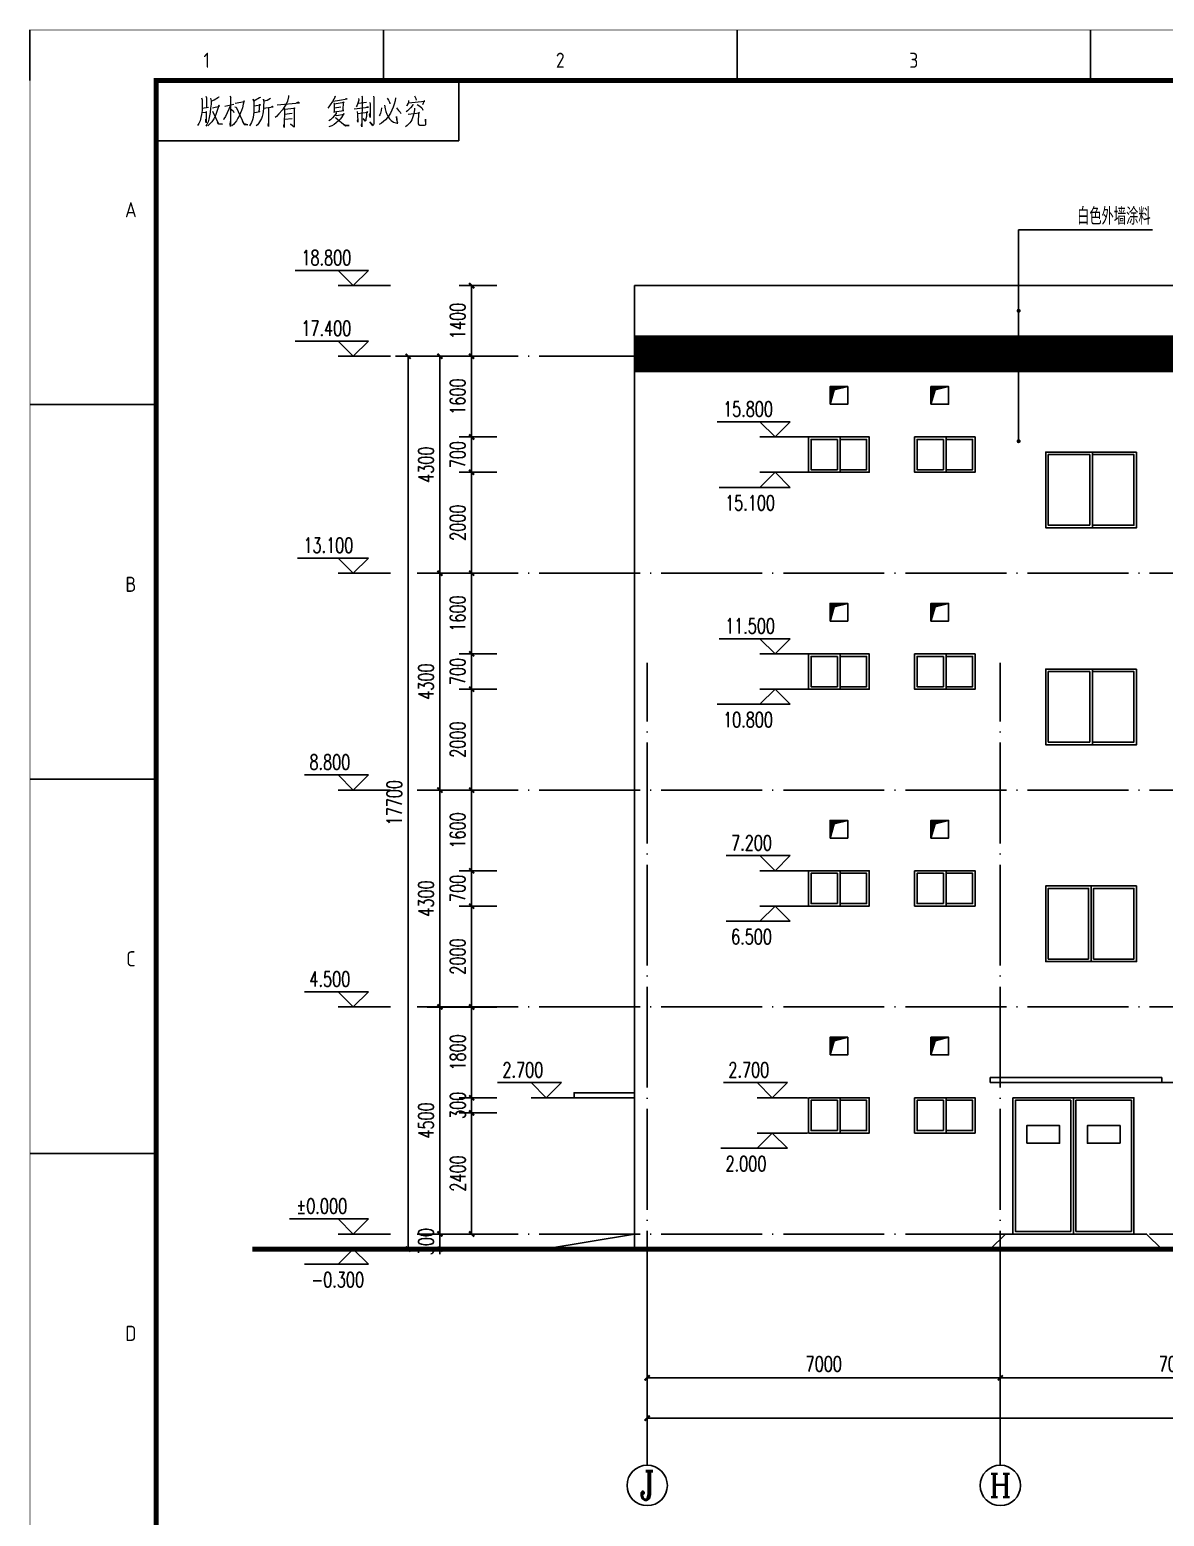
# Model space of a CAD drawing. Extents: x -59142 to 322364, y -122476 to 91021.
# Drawn here: x -58594 to -36103, y -92514 to -63046 of the extents above; entities that cross this region are included whole.
import ezdxf
from ezdxf.enums import TextEntityAlignment as Align

# ---------------------------------------------------------------- set-up
doc = ezdxf.new("R2010")
doc.units = 0
doc.header["$LTSCALE"] = 1000
doc.header["$MEASUREMENT"] = 0
doc.linetypes.add('DOTE', pattern=[2.42, 2, -0.2, 0.02, -0.2])
for name, color, linetype in [('AXIS', 3, 'Continuous'), ('AXIS_TEXT', 7, 'Continuous'), ('CENTRE LINE', 1, 'DOTE'), ('DIM_ELEV', 3, 'Continuous'), ('DIM_LEAD', 3, 'Continuous'), ('DOTE', 1, 'DOTE'), ('GROUND', 204, 'Continuous'), ('HOLE', 6, 'Continuous'), ('PUB_DIM', 3, 'Continuous'), ('PUB_TEXT', 7, 'Continuous'), ('STAIR', 2, 'Continuous'), ('WALL', 255, 'Continuous'), ('WINDOW', 4, 'Continuous')]:
    doc.layers.add(name, color=color, linetype=linetype)
doc.styles.add('_TCH_AXIS', font='COMPLEX', dxfattribs={"bigfont": 'GBCBIG'})
doc.styles.add('_TCH_DIM', font='SIMPLEX', dxfattribs={"bigfont": 'GBCBIG'})
doc.styles.add('_TCH_DIM_T3', font='SIMPLEX', dxfattribs={"width": 0.705882, "bigfont": 'GBCBIG'})
doc.styles.get("Standard").update_dxf_attribs({"font": 'gbenor.shx', "bigfont": 'gbcbig.shx'})
doc.styles.add('TK', font='GEDITXT.SHX', dxfattribs={"width": 0.85, "height": 3.5, "bigfont": 'DXT.SHX'})
doc.dimstyles.new('_TCH_ARCH&&100', dxfattribs={"dimtxt": 297.5, "dimasz": 100, "dimexe": 250, "dimexo": 300, "dimgap": 126.25, "dimtad": 1, "dimdec": 0, "dimzin": 0, "dimdsep": 46, "dimtxsty": '_TCH_DIM_T3', "dimblk": 'ARCHTICK', "dimcen": 0.09, "dimazin": 2, "dimtfac": 1, "dimtdec": 0, "dimtix": 1, "dimtmove": 2, "dimatfit": 3, "dimfxl": 1, "dimtolj": 1, "dimtzin": 0, "dimarcsym": 0})

# ---------------------------------------------------------------- blocks, each defined once
blk = doc.blocks.new('dgdfg')
at = {"layer": 'WINDOW'}
for p, q in [((575, 150), (575, 750)), ((625, 100), (625, 800))]:
    blk.add_line(p, q, dxfattribs=at)
blk.add_lwpolyline([(0, 800), (0, 100), (1200, 100), (1200, 800)], close=True, dxfattribs=at)
for points in [[(575, 750), (50, 750), (50, 150), (575, 150)], [(625, 150), (1150, 150), (1150, 750), (625, 750)]]:
    blk.add_lwpolyline(points, dxfattribs=at)
for points in [[(84.5, 415, 0, 0, 0), (324, 415, 40, 0, 0), (474, 415, 0, 0, 0)], [(1115.5, 415, 0, 0, 0), (876, 415, 40, 0, 0), (726, 415, 0, 0, 0)]]:
    blk.add_lwpolyline(points, format="xyseb", dxfattribs=at)
blk = doc.blocks.new('dgdsgdfsg')
at = {"layer": 'WINDOW'}
for p, q in [((1200, 2700), (1200, 0)), ((1150, 2650), (1150, 50)), ((1250, 2650), (1250, 50))]:
    blk.add_line(p, q, dxfattribs=at)
for points in [[(0, 2700), (2400, 2700), (2400, 0), (0, 0)], [(275, 1800), (925, 1800), (925, 2150), (275, 2150)], [(2125, 1800), (1475, 1800), (1475, 2150), (2125, 2150)]]:
    blk.add_lwpolyline(points, close=True, dxfattribs=at)
for points in [[(1150, 50), (50, 50), (50, 2650), (1150, 2650)], [(1250, 2650), (2350, 2650), (2350, 50), (1250, 50)]]:
    blk.add_lwpolyline(points, dxfattribs=at)
blk = doc.blocks.new('afdsfsaf')
at = {"layer": 'WINDOW'}
for p, q in [((925, 1500), (925, 0)), ((875, 1450), (875, 50))]:
    blk.add_line(p, q, dxfattribs=at)
blk.add_lwpolyline([(1800, 1500), (1800, 0), (0, 0), (0, 1500)], close=True, dxfattribs=at)
for points in [[(875, 50), (50, 50), (50, 1450), (875, 1450)], [(925, 1450), (1750, 1450), (1750, 50), (925, 50)]]:
    blk.add_lwpolyline(points, dxfattribs=at)
for points in [[(184, 738, 0, 0, 0), (585.5, 738, 40, 0, 0), (735.5, 738, 0, 0, 0)], [(1616, 738, 0, 0, 0), (1214.5, 738, 40, 0, 0), (1064.5, 738, 0, 0, 0)]]:
    blk.add_lwpolyline(points, format="xyseb", dxfattribs=at)
blk = doc.blocks.new('GEDI_WK_A1')
at = {"color": 3}
for p, q in [((0, 584), (0, 594)), ((70.08, 584), (70.08, 594)), ((140.17, 584), (140.17, 594)), ((210.25, 584), (210.25, 594)), ((85, 572), (85, 584)), ((25, 572), (85, 572)), ((25, 519.75), (0, 519.75)), ((25, 445.5), (0, 445.5)), ((25, 371.25), (0, 371.25))]:
    blk.add_line(p, q, dxfattribs=at)
for points, const_width in [([(0, 0), (841, 0), (841, 594), (0, 594)], 0.1), ([(25, 10), (831, 10), (831, 584), (25, 584)], 1)]:
    blk.add_lwpolyline(points, close=True, dxfattribs=dict(at, const_width=const_width))
for s, p in [('1', (35.04, 588)), ('2', (105.12, 588)), ('3', (175.21, 588))]:
    blk.add_text(s, height=3, dxfattribs=at).set_placement(p, align=Align.MIDDLE)
for s, p in [('A', (20, 556.88)), ('B', (20, 482.62)), ('C', (20, 408.38)), ('D', (20, 334.12))]:
    blk.add_text(s, height=3, dxfattribs=at).set_placement(p, align=Align.CENTER)
blk = doc.blocks.new('GEDI_Copyright_2012')
at = {"color": 7, "lineweight": 0}
for points in [[(8.99, -3.43), (9.11, -3.83), (9.11, -5.03), (9.11, -5.93), (9.03, -6.73), (8.9, -7.33), (8.73, -8.03), (8.48, -8.53), (8.22, -8.93)], [(9.16, -5.48), (10.39, -5.28)], [(10.81, -3.53), (10.9, -4.03), (10.9, -4.68), (10.81, -5.53), (10.73, -6.33), (10.6, -7.03), (10.47, -7.68), (10.3, -8.23), (10.09, -8.72), (9.84, -9.08)], [(9.88, -3.13), (9.96, -3.43), (9.96, -5.33)], [(11.2, -5.43), (12.56, -5.08), (12.47, -4.93), (12.26, -5.58), (12, -6.38), (11.75, -6.98), (11.45, -7.63), (11.03, -8.23), (10.6, -8.68), (10.26, -9.03)], [(12.43, -3.23), (12.34, -3.38), (11.53, -3.88), (10.98, -4.13)], [(14.72, -4.88), (14.42, -5.73), (14.08, -6.43), (13.74, -7.13), (13.45, -7.63), (13.36, -7.78)], [(13.62, -5.08), (15.4, -4.68)], [(14.64, -3.13), (14.81, -3.38), (14.76, -3.33), (14.72, -9.13), (14.68, -8.72), (14.72, -8.13)], [(14.72, -5.63), (15.27, -6.03), (15.4, -6.33)], [(15.7, -4.48), (17.52, -4.18), (17.44, -4.03), (17.27, -4.68), (17.1, -5.43), (16.93, -5.93), (16.76, -6.43), (16.55, -6.93), (16.21, -7.48), (15.91, -7.98), (15.61, -8.43), (15.32, -8.72), (15.02, -8.98)], [(15.61, -5.23), (15.87, -5.28), (17.44, -8.72), (18.2, -8.83), (17.44, -8.63), (17.14, -8.08)], [(20.67, -3.38), (20.5, -3.48), (19.35, -4.13), (19.27, -3.73), (19.4, -4.13), (19.4, -5.43), (19.35, -6.23), (19.31, -6.78), (19.22, -7.33), (19.1, -7.83), (18.93, -8.33), (18.72, -8.68), (18.54, -8.98)], [(19.48, -6.38), (19.56, -6.33), (20.54, -6.18), (20.41, -6.23), (20.54, -4.68), (20.63, -4.88), (19.44, -5.13)], [(22.67, -3.58), (21.99, -3.98), (21.35, -4.13), (21.26, -3.73), (21.35, -4.33), (21.31, -4.93), (21.26, -5.58), (21.22, -6.13), (21.13, -6.63), (21.05, -7.18), (20.92, -7.58), (20.71, -7.88), (20.5, -8.23), (20.28, -8.53), (20.07, -8.78), (19.86, -8.98)], [(21.31, -5.53), (23.22, -5.23), (23.09, -5.18), (22.88, -5.28)], [(22.28, -5.43), (22.28, -9.13), (22.24, -8.88), (22.28, -8.48)], [(26.28, -2.98), (26.28, -3.23), (26.02, -4.08), (25.76, -4.68), (25.51, -5.08), (25.04, -5.83), (24.36, -6.63), (23.9, -7.13), (23.6, -7.38)], [(23.98, -4.83), (28.4, -4.43), (28.14, -4.33)], [(25.34, -5.53), (25.43, -5.73), (25.38, -9.03), (25.38, -9.33), (25.34, -9.03), (25.38, -8.68)], [(25.43, -5.73), (27.38, -5.53), (27.38, -5.43), (27.47, -5.53), (27.38, -5.58), (27.38, -9.08), (27.34, -9.28), (26.66, -8.63), (27.34, -9.18)], [(28.14, -4.33), (27.8, -4.48)], [(35.45, -3.03), (35.49, -3.23), (34.98, -4.18), (34.52, -4.83), (34.26, -5.23), (34.05, -5.53)], [(35.11, -4.08), (36.34, -3.93), (37.87, -3.68), (37.75, -3.63), (37.49, -3.73)], [(35.24, -4.43), (35.28, -4.73), (35.32, -5.58), (35.32, -6.38), (35.28, -6.23), (37.19, -5.93), (37.07, -5.93), (37.15, -4.23), (37.28, -4.38), (35.28, -4.68)], [(36.64, -5.28), (35.36, -5.48)], [(39.27, -5.63), (42.08, -5.33), (42.03, -5.33), (41.87, -5.28), (41.65, -5.38)], [(40.12, -3.58), (40.16, -3.88), (39.83, -4.93), (39.66, -5.23)], [(40.12, -4.48), (41.74, -4.33)], [(40.8, -3.03), (40.84, -3.28), (40.8, -9.23), (40.72, -8.88), (40.8, -8.53)], [(42.33, -4.33), (42.42, -4.58), (42.42, -7.33), (42.33, -6.83), (42.37, -6.53)], [(43.1, -3.13), (43.18, -3.43), (43.14, -8.23), (43.14, -8.53), (43.1, -8.78), (43.05, -8.88), (42.97, -8.98), (42.37, -8.23), (43.05, -8.88)], [(47.43, -3.48), (47.39, -4.03), (47.17, -4.73), (47, -5.28), (46.71, -5.88), (46.45, -6.48), (46.2, -6.88), (45.86, -7.38), (45.47, -7.78), (45.09, -8.13), (44.67, -8.48), (44.24, -8.72)], [(44.67, -5.43), (44.63, -5.93), (44.5, -6.48), (44.37, -6.83), (44.24, -7.03)], [(45.26, -4.88), (45.43, -5.63), (45.56, -6.18), (45.77, -6.68), (45.99, -7.23), (46.24, -7.63), (46.58, -7.93), (47.05, -8.28), (47.51, -8.43), (47.81, -8.48), (47.94, -8.48), (47.73, -7.78), (47.64, -7.13), (47.81, -8.48)], [(45.82, -3.53), (46.07, -3.93), (46.24, -4.28), (46.32, -4.48), (46.32, -4.63)], [(47.64, -5.43), (48.07, -5.93), (48.36, -6.28), (48.49, -6.58)], [(51.21, -5.48), (51.21, -5.83), (51.08, -6.58), (50.95, -7.03), (50.83, -7.43), (50.7, -7.78), (50.53, -8.13), (50.32, -8.43), (50.06, -8.68), (49.77, -8.93), (49.43, -9.18)], [(50.91, -4.68), (50.83, -4.98), (50.44, -5.43), (50.06, -5.83), (49.81, -6.03), (49.55, -6.23)], [(50.06, -3.98), (50.02, -4.33), (49.94, -4.58), (49.85, -4.83), (49.77, -4.98), (49.68, -5.03), (50.02, -4.43), (53.29, -4.13), (53.16, -4.03), (52.78, -4.83)], [(51.21, -3.03), (51.47, -3.58), (51.55, -3.93)], [(51.76, -4.78), (52.27, -5.13), (52.65, -5.43), (52.83, -5.68), (52.91, -5.88)], [(9.11, -6.38), (10.01, -6.28), (9.92, -6.13), (9.92, -8.38), (9.88, -8.08), (9.88, -7.68)], [(11.15, -6.08), (12.34, -8.63), (13.15, -8.68), (12.38, -8.58), (12.17, -8.28)], [(26.96, -6.58), (25.47, -6.73)], [(25.47, -7.68), (26.96, -7.53)], [(35.71, -6.38), (35.71, -6.53), (34.98, -7.43), (34.56, -7.78), (34.26, -8.03)], [(35.62, -6.88), (35.75, -6.98), (37.28, -6.68), (37.23, -6.53), (36.77, -7.33), (36.47, -7.68), (36.17, -7.98), (35.71, -8.38), (35.28, -8.72), (34.81, -8.98), (34.26, -9.23)], [(35.54, -7.38), (35.62, -7.43), (37.57, -8.98), (38.3, -8.93), (37.57, -8.93), (37.32, -8.78)], [(39.87, -6.13), (39.95, -6.68), (39.95, -6.78), (40, -8.28), (39.95, -7.98), (40, -7.73)], [(40, -6.58), (41.95, -6.28), (41.82, -6.13), (41.74, -6.53), (41.69, -7.18), (41.61, -7.63), (41.57, -7.93), (41.44, -8.08), (41.06, -7.58), (41.48, -8.03)], [(49.98, -6.68), (52.19, -6.43), (52.06, -6.28), (52.02, -6.58), (51.93, -8.18), (51.97, -8.63), (52.06, -8.78), (52.19, -8.88), (52.4, -8.88), (52.61, -8.88), (53.21, -8.88), (53.42, -8.78), (53.46, -8.72), (53.42, -7.68), (53.42, -8.78)]]:
    blk.add_lwpolyline(points, dxfattribs=at)
blk = doc.blocks.new('A$C67E35CD0')
for name, p in [('GEDI_WK_A1', (0, 0)), ('GEDI_Copyright_2012', (25, 584))]:
    blk.add_blockref(name, p)
at = {"style": 'TK', "width": 0.85}
for tag, height, p in [('PROJECTNAME', 4.75, (776, 44)), ('PHASE', 4, (818, 44)), ('DRAWINGNAME', 4.75, (786, 31))]:
    blk.add_attdef(tag, text='', height=height, dxfattribs=at).set_placement(p, align=Align.MIDDLE_CENTER)
for tag, p, height in [('APPROVE', (663, 32.75), 3.5), ('DESIGN', (708, 32.75), 3.5), ('REVIEW1', (663, 25.75), 3.5), ('DRAW', (708, 25.75), 3.5), ('REVIEW2', (663, 18.75), 3.5), ('PROPORTION', (708, 18.75), 3.5), ('DRAWINGNUMBER', (758, 18.5), 4), ('CHECK', (663, 11.75), 3.5), ('DATE', (708, 11.75), 3.5), ('VERSION', (824, 11.75), 3.5)]:
    blk.add_attdef(tag, p, '', height=height, dxfattribs=at)
blk = doc.blocks.new('afefqwer')
at = {"xscale": 100, "yscale": 100, "zscale": 100}
blk.add_blockref('A$C67E35CD0', (-84100, 0), dxfattribs=at)
blk = doc.blocks.new('dsafsaf')
at = {"layer": 'WINDOW'}
for points in [[(1800, 1500), (1800, 0), (0, 0), (0, 1500)], [(850, 50), (50, 50), (50, 1450), (850, 1450)], [(950, 50), (950, 1450), (1750, 1450), (1750, 50)]]:
    blk.add_lwpolyline(points, close=True, dxfattribs=at)
blk.add_lwpolyline([(900, 1500), (900, 0)], dxfattribs=at)
blk = doc.blocks.new('_ArchTick')
at = {"color": 0, "linetype": 'ByBlock', "const_width": 0.4}
blk.add_lwpolyline([(-0.5, -0.5), (0.5, 0.5)], dxfattribs=at)
blk = doc.blocks.new('*D995')
at = {"layer": 'Defpoints', "color": 0, "transparency": 16777216}
for p in [(-49833, -84519), (-49036, -84519), (-49036, -86919)]:
    blk.add_point(p, dxfattribs=at)
at = {"layer": 'PUB_DIM', "color": 0, "lineweight": -2, "transparency": 16777216}
for p, q in [((-49336, -84519), (-50083, -84519)), ((-49833, -86919), (-49833, -84519)), ((-49336, -86919), (-50083, -86919))]:
    blk.add_line(p, q, dxfattribs=at)
at = {"layer": 'PUB_DIM', "color": 0, "lineweight": -2, "transparency": 16777216, "xscale": 100, "yscale": 100, "zscale": 100}
for p, rotation in [((-49833, -84519), 90), ((-49833, -86919), 270)]:
    blk.add_blockref('_ArchTick', p, dxfattribs=dict(at, rotation=rotation))
at = {"layer": 'PUB_DIM', "color": 0, "transparency": 16777216, "insert": (-50107, -85719), "char_height": 297.5, "attachment_point": 5, "rotation": 90, "style": '_TCH_DIM_T3'}
blk.add_mtext('\\A1;2400', dxfattribs=at)
blk = doc.blocks.new('*D996')
at = {"layer": 'Defpoints', "color": 0, "transparency": 16777216}
for p in [(-49833, -84219), (-49036, -84219), (-49036, -84519)]:
    blk.add_point(p, dxfattribs=at)
at = {"layer": 'PUB_DIM', "color": 0, "lineweight": -2, "transparency": 16777216}
for p, q in [((-49336, -84219), (-50083, -84219)), ((-49833, -84219), (-49833, -84119)), ((-49833, -84519), (-49833, -84219)), ((-49336, -84519), (-50083, -84519)), ((-49833, -84519), (-49833, -84619))]:
    blk.add_line(p, q, dxfattribs=at)
at = {"layer": 'PUB_DIM', "color": 0, "lineweight": -2, "transparency": 16777216, "xscale": 100, "yscale": 100, "zscale": 100}
for p, rotation in [((-49833, -84219), 270), ((-49833, -84519), 90)]:
    blk.add_blockref('_ArchTick', p, dxfattribs=dict(at, rotation=rotation))
at = {"layer": 'PUB_DIM', "color": 0, "transparency": 16777216, "insert": (-50107, -84369), "char_height": 297.5, "attachment_point": 5, "rotation": 90, "style": '_TCH_DIM_T3'}
blk.add_mtext('\\A1;300', dxfattribs=at)
blk = doc.blocks.new('*D997')
at = {"layer": 'Defpoints', "color": 0, "transparency": 16777216}
for p in [(-49833, -82419), (-49036, -82419), (-49036, -84219)]:
    blk.add_point(p, dxfattribs=at)
at = {"layer": 'PUB_DIM', "color": 0, "lineweight": -2, "transparency": 16777216}
for p, q in [((-49336, -82419), (-50083, -82419)), ((-49833, -84219), (-49833, -82419)), ((-49336, -84219), (-50083, -84219))]:
    blk.add_line(p, q, dxfattribs=at)
at = {"layer": 'PUB_DIM', "color": 0, "lineweight": -2, "transparency": 16777216, "xscale": 100, "yscale": 100, "zscale": 100}
for p, rotation in [((-49833, -82419), 90), ((-49833, -84219), 270)]:
    blk.add_blockref('_ArchTick', p, dxfattribs=dict(at, rotation=rotation))
at = {"layer": 'PUB_DIM', "color": 0, "transparency": 16777216, "insert": (-50107, -83319), "char_height": 297.5, "attachment_point": 5, "rotation": 90, "style": '_TCH_DIM_T3'}
blk.add_mtext('\\A1;1800', dxfattribs=at)
blk = doc.blocks.new('*D998')
at = {"layer": 'Defpoints', "color": 0, "transparency": 16777216}
for p in [(-49833, -80419), (-49036, -80419), (-49036, -82419)]:
    blk.add_point(p, dxfattribs=at)
at = {"layer": 'PUB_DIM', "color": 0, "lineweight": -2, "transparency": 16777216}
for p, q in [((-49336, -80419), (-50083, -80419)), ((-49833, -82419), (-49833, -80419)), ((-49336, -82419), (-50083, -82419))]:
    blk.add_line(p, q, dxfattribs=at)
at = {"layer": 'PUB_DIM', "color": 0, "lineweight": -2, "transparency": 16777216, "xscale": 100, "yscale": 100, "zscale": 100}
for p, rotation in [((-49833, -80419), 90), ((-49833, -82419), 270)]:
    blk.add_blockref('_ArchTick', p, dxfattribs=dict(at, rotation=rotation))
at = {"layer": 'PUB_DIM', "color": 0, "transparency": 16777216, "insert": (-50108, -81419), "char_height": 297.5, "attachment_point": 5, "rotation": 90, "style": '_TCH_DIM_T3'}
blk.add_mtext('\\A1;2000', dxfattribs=at)
blk = doc.blocks.new('*D999')
at = {"layer": 'Defpoints', "color": 0, "transparency": 16777216}
for p in [(-49833, -79719), (-49036, -79719), (-49036, -80419)]:
    blk.add_point(p, dxfattribs=at)
at = {"layer": 'PUB_DIM', "color": 0, "lineweight": -2, "transparency": 16777216}
for p, q in [((-49336, -79719), (-50083, -79719)), ((-49833, -79719), (-49833, -79619)), ((-49833, -80419), (-49833, -79719)), ((-49336, -80419), (-50083, -80419)), ((-49833, -80419), (-49833, -80519))]:
    blk.add_line(p, q, dxfattribs=at)
at = {"layer": 'PUB_DIM', "color": 0, "lineweight": -2, "transparency": 16777216, "xscale": 100, "yscale": 100, "zscale": 100}
for p, rotation in [((-49833, -79719), 270), ((-49833, -80419), 90)]:
    blk.add_blockref('_ArchTick', p, dxfattribs=dict(at, rotation=rotation))
at = {"layer": 'PUB_DIM', "color": 0, "transparency": 16777216, "insert": (-50108, -80069), "char_height": 297.5, "attachment_point": 5, "rotation": 90, "style": '_TCH_DIM_T3'}
blk.add_mtext('\\A1;700', dxfattribs=at)
blk = doc.blocks.new('*D1000')
at = {"layer": 'Defpoints', "color": 0, "transparency": 16777216}
for p in [(-49833, -78119), (-49036, -78119), (-49036, -79719)]:
    blk.add_point(p, dxfattribs=at)
at = {"layer": 'PUB_DIM', "color": 0, "lineweight": -2, "transparency": 16777216}
for p, q in [((-49336, -78119), (-50083, -78119)), ((-49833, -79719), (-49833, -78119)), ((-49336, -79719), (-50083, -79719))]:
    blk.add_line(p, q, dxfattribs=at)
at = {"layer": 'PUB_DIM', "color": 0, "lineweight": -2, "transparency": 16777216, "xscale": 100, "yscale": 100, "zscale": 100}
for p, rotation in [((-49833, -78119), 90), ((-49833, -79719), 270)]:
    blk.add_blockref('_ArchTick', p, dxfattribs=dict(at, rotation=rotation))
at = {"layer": 'PUB_DIM', "color": 0, "transparency": 16777216, "insert": (-50108, -78919), "char_height": 297.5, "attachment_point": 5, "rotation": 90, "style": '_TCH_DIM_T3'}
blk.add_mtext('\\A1;1600', dxfattribs=at)
blk = doc.blocks.new('*D1001')
at = {"layer": 'Defpoints', "color": 0, "transparency": 16777216}
for p in [(-49833, -76119), (-49036, -76119), (-49036, -78119)]:
    blk.add_point(p, dxfattribs=at)
at = {"layer": 'PUB_DIM', "color": 0, "lineweight": -2, "transparency": 16777216}
for p, q in [((-49336, -76119), (-50083, -76119)), ((-49833, -78119), (-49833, -76119)), ((-49336, -78119), (-50083, -78119))]:
    blk.add_line(p, q, dxfattribs=at)
at = {"layer": 'PUB_DIM', "color": 0, "lineweight": -2, "transparency": 16777216, "xscale": 100, "yscale": 100, "zscale": 100}
for p, rotation in [((-49833, -76119), 90), ((-49833, -78119), 270)]:
    blk.add_blockref('_ArchTick', p, dxfattribs=dict(at, rotation=rotation))
at = {"layer": 'PUB_DIM', "color": 0, "transparency": 16777216, "insert": (-50108, -77119), "char_height": 297.5, "attachment_point": 5, "rotation": 90, "style": '_TCH_DIM_T3'}
blk.add_mtext('\\A1;2000', dxfattribs=at)
blk = doc.blocks.new('*D1002')
at = {"layer": 'Defpoints', "color": 0, "transparency": 16777216}
for p in [(-49833, -75419), (-49036, -75419), (-49036, -76119)]:
    blk.add_point(p, dxfattribs=at)
at = {"layer": 'PUB_DIM', "color": 0, "lineweight": -2, "transparency": 16777216}
for p, q in [((-49336, -75419), (-50083, -75419)), ((-49833, -75419), (-49833, -75319)), ((-49833, -76119), (-49833, -75419)), ((-49336, -76119), (-50083, -76119)), ((-49833, -76119), (-49833, -76219))]:
    blk.add_line(p, q, dxfattribs=at)
at = {"layer": 'PUB_DIM', "color": 0, "lineweight": -2, "transparency": 16777216, "xscale": 100, "yscale": 100, "zscale": 100}
for p, rotation in [((-49833, -75419), 270), ((-49833, -76119), 90)]:
    blk.add_blockref('_ArchTick', p, dxfattribs=dict(at, rotation=rotation))
at = {"layer": 'PUB_DIM', "color": 0, "transparency": 16777216, "insert": (-50108, -75769), "char_height": 297.5, "attachment_point": 5, "rotation": 90, "style": '_TCH_DIM_T3'}
blk.add_mtext('\\A1;700', dxfattribs=at)
blk = doc.blocks.new('*D1003')
at = {"layer": 'Defpoints', "color": 0, "transparency": 16777216}
for p in [(-49833, -73819), (-49036, -73819), (-49036, -75419)]:
    blk.add_point(p, dxfattribs=at)
at = {"layer": 'PUB_DIM', "color": 0, "lineweight": -2, "transparency": 16777216}
for p, q in [((-49336, -73819), (-50083, -73819)), ((-49833, -75419), (-49833, -73819)), ((-49336, -75419), (-50083, -75419))]:
    blk.add_line(p, q, dxfattribs=at)
at = {"layer": 'PUB_DIM', "color": 0, "lineweight": -2, "transparency": 16777216, "xscale": 100, "yscale": 100, "zscale": 100}
for p, rotation in [((-49833, -73819), 90), ((-49833, -75419), 270)]:
    blk.add_blockref('_ArchTick', p, dxfattribs=dict(at, rotation=rotation))
at = {"layer": 'PUB_DIM', "color": 0, "transparency": 16777216, "insert": (-50108, -74619), "char_height": 297.5, "attachment_point": 5, "rotation": 90, "style": '_TCH_DIM_T3'}
blk.add_mtext('\\A1;1600', dxfattribs=at)
blk = doc.blocks.new('*D1004')
at = {"layer": 'Defpoints', "color": 0, "transparency": 16777216}
for p in [(-49833, -71819), (-49036, -71819), (-49036, -73819)]:
    blk.add_point(p, dxfattribs=at)
at = {"layer": 'PUB_DIM', "color": 0, "lineweight": -2, "transparency": 16777216}
for p, q in [((-49336, -71819), (-50083, -71819)), ((-49833, -73819), (-49833, -71819)), ((-49336, -73819), (-50083, -73819))]:
    blk.add_line(p, q, dxfattribs=at)
at = {"layer": 'PUB_DIM', "color": 0, "lineweight": -2, "transparency": 16777216, "xscale": 100, "yscale": 100, "zscale": 100}
for p, rotation in [((-49833, -71819), 90), ((-49833, -73819), 270)]:
    blk.add_blockref('_ArchTick', p, dxfattribs=dict(at, rotation=rotation))
at = {"layer": 'PUB_DIM', "color": 0, "transparency": 16777216, "insert": (-50108, -72819), "char_height": 297.5, "attachment_point": 5, "rotation": 90, "style": '_TCH_DIM_T3'}
blk.add_mtext('\\A1;2000', dxfattribs=at)
blk = doc.blocks.new('*D1005')
at = {"layer": 'Defpoints', "color": 0, "transparency": 16777216}
for p in [(-49833, -71119), (-49036, -71119), (-49036, -71819)]:
    blk.add_point(p, dxfattribs=at)
at = {"layer": 'PUB_DIM', "color": 0, "lineweight": -2, "transparency": 16777216}
for p, q in [((-49833, -71119), (-49833, -71019)), ((-49336, -71119), (-50083, -71119)), ((-49833, -71819), (-49833, -71119)), ((-49336, -71819), (-50083, -71819)), ((-49833, -71819), (-49833, -71919))]:
    blk.add_line(p, q, dxfattribs=at)
at = {"layer": 'PUB_DIM', "color": 0, "lineweight": -2, "transparency": 16777216, "xscale": 100, "yscale": 100, "zscale": 100}
for p, rotation in [((-49833, -71119), 270), ((-49833, -71819), 90)]:
    blk.add_blockref('_ArchTick', p, dxfattribs=dict(at, rotation=rotation))
at = {"layer": 'PUB_DIM', "color": 0, "transparency": 16777216, "insert": (-50108, -71469), "char_height": 297.5, "attachment_point": 5, "rotation": 90, "style": '_TCH_DIM_T3'}
blk.add_mtext('\\A1;700', dxfattribs=at)
blk = doc.blocks.new('*D1006')
at = {"layer": 'Defpoints', "color": 0, "transparency": 16777216}
for p in [(-49833, -69519), (-49036, -69519), (-49036, -71119)]:
    blk.add_point(p, dxfattribs=at)
at = {"layer": 'PUB_DIM', "color": 0, "lineweight": -2, "transparency": 16777216}
for p, q in [((-49336, -69519), (-50083, -69519)), ((-49833, -71119), (-49833, -69519)), ((-49336, -71119), (-50083, -71119))]:
    blk.add_line(p, q, dxfattribs=at)
at = {"layer": 'PUB_DIM', "color": 0, "lineweight": -2, "transparency": 16777216, "xscale": 100, "yscale": 100, "zscale": 100}
for p, rotation in [((-49833, -69519), 90), ((-49833, -71119), 270)]:
    blk.add_blockref('_ArchTick', p, dxfattribs=dict(at, rotation=rotation))
at = {"layer": 'PUB_DIM', "color": 0, "transparency": 16777216, "insert": (-50108, -70319), "char_height": 297.5, "attachment_point": 5, "rotation": 90, "style": '_TCH_DIM_T3'}
blk.add_mtext('\\A1;1600', dxfattribs=at)
blk = doc.blocks.new('*D1007')
at = {"layer": 'Defpoints', "color": 0, "transparency": 16777216}
for p in [(-49833, -68119), (-49036, -68119), (-49036, -69519)]:
    blk.add_point(p, dxfattribs=at)
at = {"layer": 'PUB_DIM', "color": 0, "lineweight": -2, "transparency": 16777216}
for p, q in [((-49336, -68119), (-50083, -68119)), ((-49833, -69519), (-49833, -68119)), ((-49336, -69519), (-50083, -69519))]:
    blk.add_line(p, q, dxfattribs=at)
at = {"layer": 'PUB_DIM', "color": 0, "lineweight": -2, "transparency": 16777216, "xscale": 100, "yscale": 100, "zscale": 100}
for p, rotation in [((-49833, -68119), 90), ((-49833, -69519), 270)]:
    blk.add_blockref('_ArchTick', p, dxfattribs=dict(at, rotation=rotation))
at = {"layer": 'PUB_DIM', "color": 0, "transparency": 16777216, "insert": (-50108, -68819), "char_height": 297.5, "attachment_point": 5, "rotation": 90, "style": '_TCH_DIM_T3'}
blk.add_mtext('\\A1;1400', dxfattribs=at)
blk = doc.blocks.new('*D1008')
at = {"layer": 'Defpoints', "color": 0, "transparency": 16777216}
for p in [(-51092, -69519), (-50295, -69519), (-50295, -87219)]:
    blk.add_point(p, dxfattribs=at)
at = {"layer": 'PUB_DIM', "color": 0, "lineweight": -2, "transparency": 16777216}
for p, q in [((-50595, -69519), (-51342, -69519)), ((-51092, -87219), (-51092, -69519)), ((-50595, -87219), (-51342, -87219))]:
    blk.add_line(p, q, dxfattribs=at)
at = {"layer": 'PUB_DIM', "color": 0, "lineweight": -2, "transparency": 16777216, "xscale": 100, "yscale": 100, "zscale": 100}
for p, rotation in [((-51092, -69519), 90), ((-51092, -87219), 270)]:
    blk.add_blockref('_ArchTick', p, dxfattribs=dict(at, rotation=rotation))
at = {"layer": 'PUB_DIM', "color": 0, "transparency": 16777216, "insert": (-51367, -78369), "char_height": 297.5, "attachment_point": 5, "rotation": 90, "style": '_TCH_DIM_T3'}
blk.add_mtext('\\A1;17700', dxfattribs=at)
blk = doc.blocks.new('*D1009')
at = {"layer": 'Defpoints', "color": 0, "transparency": 16777216}
for p in [(-50462, -86919), (-49666, -86919), (-49666, -87219)]:
    blk.add_point(p, dxfattribs=at)
at = {"layer": 'PUB_DIM', "color": 0, "lineweight": -2, "transparency": 16777216}
for p, q in [((-49966, -86919), (-50712, -86919)), ((-50462, -86919), (-50462, -86819)), ((-50462, -87219), (-50462, -86919)), ((-49966, -87219), (-50712, -87219)), ((-50462, -87219), (-50462, -87319))]:
    blk.add_line(p, q, dxfattribs=at)
at = {"layer": 'PUB_DIM', "color": 0, "lineweight": -2, "transparency": 16777216, "xscale": 100, "yscale": 100, "zscale": 100}
for p, rotation in [((-50462, -86919), 270), ((-50462, -87219), 90)]:
    blk.add_blockref('_ArchTick', p, dxfattribs=dict(at, rotation=rotation))
at = {"layer": 'PUB_DIM', "color": 0, "transparency": 16777216, "insert": (-50737, -87069), "char_height": 297.5, "attachment_point": 5, "rotation": 90, "style": '_TCH_DIM_T3'}
blk.add_mtext('\\A1;300', dxfattribs=at)
blk = doc.blocks.new('*D1010')
at = {"layer": 'Defpoints', "color": 0, "transparency": 16777216}
for p in [(-50462, -82419), (-49666, -82419), (-49666, -86919)]:
    blk.add_point(p, dxfattribs=at)
at = {"layer": 'PUB_DIM', "color": 0, "lineweight": -2, "transparency": 16777216}
for p, q in [((-49966, -82419), (-50712, -82419)), ((-50462, -86919), (-50462, -82419)), ((-49966, -86919), (-50712, -86919))]:
    blk.add_line(p, q, dxfattribs=at)
at = {"layer": 'PUB_DIM', "color": 0, "lineweight": -2, "transparency": 16777216, "xscale": 100, "yscale": 100, "zscale": 100}
for p, rotation in [((-50462, -82419), 90), ((-50462, -86919), 270)]:
    blk.add_blockref('_ArchTick', p, dxfattribs=dict(at, rotation=rotation))
at = {"layer": 'PUB_DIM', "color": 0, "transparency": 16777216, "insert": (-50737, -84669), "char_height": 297.5, "attachment_point": 5, "rotation": 90, "style": '_TCH_DIM_T3'}
blk.add_mtext('\\A1;4500', dxfattribs=at)
blk = doc.blocks.new('*D1011')
at = {"layer": 'Defpoints', "color": 0, "transparency": 16777216}
for p in [(-50462, -78119), (-49666, -78119), (-49666, -82419)]:
    blk.add_point(p, dxfattribs=at)
at = {"layer": 'PUB_DIM', "color": 0, "lineweight": -2, "transparency": 16777216}
for p, q in [((-49966, -78119), (-50712, -78119)), ((-50462, -82419), (-50462, -78119)), ((-49966, -82419), (-50712, -82419))]:
    blk.add_line(p, q, dxfattribs=at)
at = {"layer": 'PUB_DIM', "color": 0, "lineweight": -2, "transparency": 16777216, "xscale": 100, "yscale": 100, "zscale": 100}
for p, rotation in [((-50462, -78119), 90), ((-50462, -82419), 270)]:
    blk.add_blockref('_ArchTick', p, dxfattribs=dict(at, rotation=rotation))
at = {"layer": 'PUB_DIM', "color": 0, "transparency": 16777216, "insert": (-50737, -80269), "char_height": 297.5, "attachment_point": 5, "rotation": 90, "style": '_TCH_DIM_T3'}
blk.add_mtext('\\A1;4300', dxfattribs=at)
blk = doc.blocks.new('*D1012')
at = {"layer": 'Defpoints', "color": 0, "transparency": 16777216}
for p in [(-50462, -73819), (-49665, -73819), (-49665, -78119)]:
    blk.add_point(p, dxfattribs=at)
at = {"layer": 'PUB_DIM', "color": 0, "lineweight": -2, "transparency": 16777216}
for p, q in [((-49965, -73819), (-50712, -73819)), ((-50462, -78119), (-50462, -73819)), ((-49965, -78119), (-50712, -78119))]:
    blk.add_line(p, q, dxfattribs=at)
at = {"layer": 'PUB_DIM', "color": 0, "lineweight": -2, "transparency": 16777216, "xscale": 100, "yscale": 100, "zscale": 100}
for p, rotation in [((-50462, -73819), 90), ((-50462, -78119), 270)]:
    blk.add_blockref('_ArchTick', p, dxfattribs=dict(at, rotation=rotation))
at = {"layer": 'PUB_DIM', "color": 0, "transparency": 16777216, "insert": (-50737, -75969), "char_height": 297.5, "attachment_point": 5, "rotation": 90, "style": '_TCH_DIM_T3'}
blk.add_mtext('\\A1;4300', dxfattribs=at)
blk = doc.blocks.new('*D1013')
at = {"layer": 'Defpoints', "color": 0, "transparency": 16777216}
for p in [(-50462, -69519), (-49665, -69519), (-49665, -73819)]:
    blk.add_point(p, dxfattribs=at)
at = {"layer": 'PUB_DIM', "color": 0, "lineweight": -2, "transparency": 16777216}
for p, q in [((-49965, -69519), (-50712, -69519)), ((-50462, -73819), (-50462, -69519)), ((-49965, -73819), (-50712, -73819))]:
    blk.add_line(p, q, dxfattribs=at)
at = {"layer": 'PUB_DIM', "color": 0, "lineweight": -2, "transparency": 16777216, "xscale": 100, "yscale": 100, "zscale": 100}
for p, rotation in [((-50462, -69519), 90), ((-50462, -73819), 270)]:
    blk.add_blockref('_ArchTick', p, dxfattribs=dict(at, rotation=rotation))
at = {"layer": 'PUB_DIM', "color": 0, "transparency": 16777216, "insert": (-50737, -71669), "char_height": 297.5, "attachment_point": 5, "rotation": 90, "style": '_TCH_DIM_T3'}
blk.add_mtext('\\A1;4300', dxfattribs=at)
blk = doc.blocks.new('*D1022')
at = {"layer": 'AXIS', "color": 0, "lineweight": -2, "transparency": 16777216}
for p, q in [((-39353, -88608), (-39353, -90020)), ((-32353, -88608), (-32353, -90020)), ((-39353, -89770), (-32353, -89770))]:
    blk.add_line(p, q, dxfattribs=at)
at = {"layer": 'Defpoints', "color": 0, "transparency": 16777216}
for p in [(-39353, -88308), (-32353, -88308), (-32353, -89770)]:
    blk.add_point(p, dxfattribs=at)
at = {"layer": 'AXIS', "color": 0, "lineweight": -2, "transparency": 16777216, "xscale": 100, "yscale": 100, "zscale": 100, "rotation": 180}
blk.add_blockref('_ArchTick', (-39353, -89770), dxfattribs=at)
at = {"layer": 'AXIS', "color": 0, "lineweight": -2, "transparency": 16777216, "xscale": 100, "yscale": 100, "zscale": 100}
blk.add_blockref('_ArchTick', (-32353, -89770), dxfattribs=at)
at = {"layer": 'AXIS', "color": 0, "transparency": 16777216, "insert": (-35853, -89495), "char_height": 297.5, "attachment_point": 5, "style": '_TCH_DIM_T3'}
blk.add_mtext('\\A1;7000', dxfattribs=at)
blk = doc.blocks.new('*D1023')
at = {"layer": 'AXIS', "color": 0, "lineweight": -2, "transparency": 16777216}
for p, q in [((-46353, -88608), (-46353, -90020)), ((-39353, -88608), (-39353, -90020)), ((-46353, -89770), (-39353, -89770))]:
    blk.add_line(p, q, dxfattribs=at)
at = {"layer": 'Defpoints', "color": 0, "transparency": 16777216}
for p in [(-46353, -88308), (-39353, -88308), (-39353, -89770)]:
    blk.add_point(p, dxfattribs=at)
at = {"layer": 'AXIS', "color": 0, "lineweight": -2, "transparency": 16777216, "xscale": 100, "yscale": 100, "zscale": 100, "rotation": 180}
blk.add_blockref('_ArchTick', (-46353, -89770), dxfattribs=at)
at = {"layer": 'AXIS', "color": 0, "lineweight": -2, "transparency": 16777216, "xscale": 100, "yscale": 100, "zscale": 100}
blk.add_blockref('_ArchTick', (-39353, -89770), dxfattribs=at)
at = {"layer": 'AXIS', "color": 0, "transparency": 16777216, "insert": (-42853, -89495), "char_height": 297.5, "attachment_point": 5, "style": '_TCH_DIM_T3'}
blk.add_mtext('\\A1;7000', dxfattribs=at)
blk = doc.blocks.new('*D1025')
at = {"layer": 'AXIS', "color": 0, "lineweight": -2, "transparency": 16777216}
for p, q in [((-46353, -88608), (-46353, -90820)), ((8147, -88608), (8147, -90820)), ((-46353, -90570), (8147, -90570))]:
    blk.add_line(p, q, dxfattribs=at)
at = {"layer": 'Defpoints', "color": 0, "transparency": 16777216}
for p in [(-46353, -88308), (8147, -88308), (8147, -90570)]:
    blk.add_point(p, dxfattribs=at)
at = {"layer": 'AXIS', "color": 0, "lineweight": -2, "transparency": 16777216, "xscale": 100, "yscale": 100, "zscale": 100, "rotation": 180}
blk.add_blockref('_ArchTick', (-46353, -90570), dxfattribs=at)
at = {"layer": 'AXIS', "color": 0, "lineweight": -2, "transparency": 16777216, "xscale": 100, "yscale": 100, "zscale": 100}
blk.add_blockref('_ArchTick', (8147, -90570), dxfattribs=at)
at = {"layer": 'AXIS', "color": 0, "transparency": 16777216, "insert": (-19103, -90295), "char_height": 297.5, "attachment_point": 5, "style": '_TCH_DIM_T3'}
blk.add_mtext('\\A1;54500', dxfattribs=at)

msp = doc.modelspace()

# ---------------------------------------------------------------- hatches: boundary and pattern name
at = {"layer": 'HOLE'}
h = msp.add_hatch(color=256, dxfattribs=at)
h.dxf.hatch_style = 1
h.paths.add_polyline_path([(-42646.8, -70186.9), (-42377.8, -70118.9), (-42727.8, -70118.9), (-42727.8, -70468.9)])
h = msp.add_hatch(color=256, dxfattribs=at)
h.dxf.hatch_style = 1
h.paths.add_polyline_path([(-40646.8, -70186.9), (-40377.8, -70118.9), (-40727.8, -70118.9), (-40727.8, -70468.9)])
h = msp.add_hatch(color=256, dxfattribs=at)
h.dxf.hatch_style = 1
h.paths.add_polyline_path([(-42646.8, -74486.9), (-42377.8, -74418.9), (-42727.8, -74418.9), (-42727.8, -74768.9)])
h = msp.add_hatch(color=256, dxfattribs=at)
h.dxf.hatch_style = 1
h.paths.add_polyline_path([(-40646.8, -74486.9), (-40377.8, -74418.9), (-40727.8, -74418.9), (-40727.8, -74768.9)])
h = msp.add_hatch(color=256, dxfattribs=at)
h.dxf.hatch_style = 1
h.paths.add_polyline_path([(-42646.8, -78786.9), (-42377.8, -78718.9), (-42727.8, -78718.9), (-42727.8, -79068.9)])
h = msp.add_hatch(color=256, dxfattribs=at)
h.dxf.hatch_style = 1
h.paths.add_polyline_path([(-40646.8, -78786.9), (-40377.8, -78718.9), (-40727.8, -78718.9), (-40727.8, -79068.9)])
h = msp.add_hatch(color=256, dxfattribs=at)
h.dxf.hatch_style = 1
h.paths.add_polyline_path([(-42646.8, -83086.9), (-42377.8, -83018.9), (-42727.8, -83018.9), (-42727.8, -83368.9)])
h = msp.add_hatch(color=256, dxfattribs=at)
h.dxf.hatch_style = 1
h.paths.add_polyline_path([(-40646.8, -83086.9), (-40377.8, -83018.9), (-40727.8, -83018.9), (-40727.8, -83368.9)])

# ---------------------------------------------------------------- linework, layer by layer
at = {"layer": 'AXIS'}
for p, q in [((-46352.8, -88608.4), (-46352.8, -91502.9)), ((-39352.8, -88608.4), (-39352.8, -91502.9))]:
    msp.add_line(p, q, dxfattribs=at)
for centre in [(-46352.8, -91902.9), (-39352.8, -91902.9)]:
    msp.add_circle(centre, 400, dxfattribs=at)
at = {"layer": 'CENTRE LINE'}
for p, q in [((-50913.7, -69518.9), (-7916.3, -69518.9)), ((-50913.7, -73818.9), (-7916.3, -73818.9)), ((-50913.7, -78118.9), (-7844.5, -78118.9)), ((-50913.7, -82418.9), (17473.5, -82418.9)), ((-50913.7, -86918.9), (18793.1, -86918.9))]:
    msp.add_line(p, q, dxfattribs=at)
at = {"layer": 'DIM_ELEV'}
for p, q in [((-51879, -67818.9), (-53329, -67818.9)), ((-52179, -68118.9), (-52479, -67818.9)), ((-52179, -68118.9), (-51879, -67818.9)), ((-51439.8, -68118.9), (-52479, -68118.9)), ((-51879, -69218.9), (-53329, -69218.9)), ((-52179, -69518.9), (-52479, -69218.9)), ((-52179, -69518.9), (-51879, -69218.9)), ((-51439.8, -69518.9), (-52479, -69518.9)), ((-43519.2, -70818.9), (-44969.2, -70818.9)), ((-43819.2, -71118.9), (-44119.2, -70818.9)), ((-43819.2, -71118.9), (-43519.2, -70818.9)), ((-42374.5, -71118.9), (-44119.2, -71118.9)), ((-43819.2, -71818.9), (-44119.2, -72118.9)), ((-42374.5, -71818.9), (-44119.2, -71818.9)), ((-43819.2, -71818.9), (-43519.2, -72118.9)), ((-43519.2, -72118.9), (-44923.2, -72118.9)), ((-51879, -73518.9), (-53283, -73518.9)), ((-52179, -73818.9), (-52479, -73518.9)), ((-52179, -73818.9), (-51879, -73518.9)), ((-51439.8, -73818.9), (-52479, -73818.9)), ((-43519.2, -75118.9), (-44923.2, -75118.9)), ((-43819.2, -75418.9), (-44119.2, -75118.9)), ((-43819.2, -75418.9), (-43519.2, -75118.9)), ((-42374.5, -75418.9), (-44119.2, -75418.9)), ((-43819.2, -76118.9), (-44119.2, -76418.9)), ((-42374.5, -76118.9), (-44119.2, -76118.9)), ((-43819.2, -76118.9), (-43519.2, -76418.9)), ((-43519.2, -76418.9), (-44969.2, -76418.9)), ((-51879, -77818.9), (-53145, -77818.9)), ((-52179, -78118.9), (-52479, -77818.9)), ((-52179, -78118.9), (-51879, -77818.9)), ((-51439.8, -78118.9), (-52479, -78118.9)), ((-43519.2, -79418.9), (-44785.2, -79418.9)), ((-43819.2, -79718.9), (-44119.2, -79418.9)), ((-43819.2, -79718.9), (-43519.2, -79418.9)), ((-42374.5, -79718.9), (-44119.2, -79718.9)), ((-43819.2, -80418.9), (-44119.2, -80718.9)), ((-42374.5, -80418.9), (-44119.2, -80418.9)), ((-43819.2, -80418.9), (-43519.2, -80718.9)), ((-43519.2, -80718.9), (-44785.2, -80718.9)), ((-51879, -82118.9), (-53145, -82118.9)), ((-52179, -82418.9), (-52479, -82118.9)), ((-52179, -82418.9), (-51879, -82118.9)), ((-51439.8, -82418.9), (-52479, -82418.9)), ((-48053, -83918.9), (-49319, -83918.9)), ((-48353, -84218.9), (-48653, -83918.9)), ((-48353, -84218.9), (-48053, -83918.9)), ((-43574, -83918.9), (-44840, -83918.9)), ((-43874, -84218.9), (-44174, -83918.9)), ((-43874, -84218.9), (-43574, -83918.9)), ((-36445.5, -83918.9), (-35445.5, -83918.9)), ((-47653, -84218.9), (-48653, -84218.9)), ((-43174, -84218.9), (-44174, -84218.9)), ((-43874, -84918.9), (-44174, -85218.9)), ((-43174, -84918.9), (-44174, -84918.9)), ((-43874, -84918.9), (-43574, -85218.9)), ((-43574, -85218.9), (-44896, -85218.9)), ((-51879, -86618.9), (-53444, -86618.9)), ((-52179, -86918.9), (-52479, -86618.9)), ((-52179, -86918.9), (-51879, -86618.9)), ((-51439.8, -86918.9), (-52479, -86918.9)), ((-52179, -87218.9), (-52479, -87518.9)), ((-51479, -87218.9), (-52479, -87218.9)), ((-52179, -87218.9), (-51879, -87518.9)), ((-51879, -87518.9), (-53145, -87518.9))]:
    msp.add_line(p, q, dxfattribs=at)
at = {"layer": 'DIM_LEAD'}
for p, q in [((-38989.5, -71202.5), (-38989.5, -67016)), ((-38989.5, -68618), (-38989.5, -67016)), ((-38989.5, -67016), (-36333.5, -67016))]:
    msp.add_line(p, q, dxfattribs=at)
at = {"layer": 'DIM_LEAD', "const_width": 40}
for points in [[(-38989.5, -68638, 1), (-38989.5, -68598, 1)], [(-38989.5, -71222.5, 1), (-38989.5, -71182.5, 1)]]:
    msp.add_lwpolyline(points, format="xyb", close=True, dxfattribs=at)
at = {"layer": 'DOTE'}
for p, q in [((-46352.8, -88857.5), (-46352.8, -75597.5)), ((-39352.8, -88857.5), (-39352.8, -75597.5))]:
    msp.add_line(p, q, dxfattribs=at)
at = {"layer": 'GROUND', "color": 151}
for p, q in [((-11852.8, -69118.9), (-46602.8, -69118.9)), ((-11852.8, -69818.9), (-46602.8, -69818.9))]:
    msp.add_line(p, q, dxfattribs=at)
at = {"layer": 'GROUND', "color": 151, "const_width": 700}
msp.add_lwpolyline([(-46602.8, -69468.9), (-11852.8, -69468.9)], dxfattribs=at)
at = {"layer": 'HOLE'}
for points in [[(-42727.8, -70468.9), (-42377.8, -70468.9), (-42377.8, -70118.9), (-42727.8, -70118.9)], [(-40727.8, -70468.9), (-40377.8, -70468.9), (-40377.8, -70118.9), (-40727.8, -70118.9)], [(-42727.8, -74768.9), (-42377.8, -74768.9), (-42377.8, -74418.9), (-42727.8, -74418.9)], [(-40727.8, -74768.9), (-40377.8, -74768.9), (-40377.8, -74418.9), (-40727.8, -74418.9)], [(-42727.8, -79068.9), (-42377.8, -79068.9), (-42377.8, -78718.9), (-42727.8, -78718.9)], [(-40727.8, -79068.9), (-40377.8, -79068.9), (-40377.8, -78718.9), (-40727.8, -78718.9)], [(-42727.8, -83368.9), (-42377.8, -83368.9), (-42377.8, -83018.9), (-42727.8, -83018.9)], [(-40727.8, -83368.9), (-40377.8, -83368.9), (-40377.8, -83018.9), (-40727.8, -83018.9)]]:
    msp.add_lwpolyline(points, close=True, dxfattribs=at)
for points in [[(-42727.8, -70468.9), (-42646.8, -70186.9), (-42377.8, -70118.9)], [(-40727.8, -70468.9), (-40646.8, -70186.9), (-40377.8, -70118.9)], [(-42727.8, -74768.9), (-42646.8, -74486.9), (-42377.8, -74418.9)], [(-40727.8, -74768.9), (-40646.8, -74486.9), (-40377.8, -74418.9)], [(-42727.8, -79068.9), (-42646.8, -78786.9), (-42377.8, -78718.9)], [(-40727.8, -79068.9), (-40646.8, -78786.9), (-40377.8, -78718.9)], [(-42727.8, -83368.9), (-42646.8, -83086.9), (-42377.8, -83018.9)], [(-40727.8, -83368.9), (-40646.8, -83086.9), (-40377.8, -83018.9)]]:
    msp.add_lwpolyline(points, dxfattribs=at)
at = {"layer": 'STAIR'}
msp.add_lwpolyline([(-39552.8, -83918.9), (-39552.8, -83818.9), (-36152.8, -83818.9), (-36152.8, -83918.9)], close=True, dxfattribs=at)
for points in [[(-46602.8, -84118.9), (-47802.8, -84118.9), (-47802.8, -84218.9), (-46602.8, -84218.9)], [(-46602.8, -86918.9), (-48402.8, -87218.9)], [(-39552.8, -87218.9), (-39252.8, -86918.9), (-36452.8, -86918.9), (-36152.8, -87218.9)]]:
    msp.add_lwpolyline(points, dxfattribs=at)
at = {"layer": 'WALL'}
msp.add_lwpolyline([(8397.2, -87218.9), (8397.2, -83018.9), (12397.2, -83018.9), (12397.2, -83218.9), (12697.2, -83218.9), (12697.2, -83018.9), (12697.2, -75818.9), (-5602.9, -75818.9), (-5602.9, -68118.9), (-5602.9, -65418.9), (-12102.8, -65418.9), (-12102.8, -68118.9), (-46602.8, -68118.9), (-46602.8, -87218.9)], dxfattribs=at)
at = {"layer": 'WALL', "color": 254}
msp.add_lwpolyline([(-54178, -87218.9, 100, 100, 0), (21194, -87218.9, 100, 100, 0)], format="xyseb", dxfattribs=at)

# ---------------------------------------------------------------- block references
msp.add_blockref('afefqwer', (25511.5, -122451))
at = {"layer": 'WINDOW'}
for name, p in [('dgdfg', (-43152.8, -71918.9)), ('dgdfg', (-41052.8, -71918.9)), ('afdsfsaf', (-38452.9, -72918.9)), ('dgdfg', (-43152.8, -76218.9)), ('dgdfg', (-41052.8, -76218.9)), ('afdsfsaf', (-38452.9, -77218.9)), ('dgdfg', (-43152.8, -80518.9)), ('dgdfg', (-41052.8, -80518.9)), ('dsafsaf', (-38452.9, -81518.9)), ('dgdfg', (-43152.8, -85018.9)), ('dgdfg', (-41052.8, -85018.9)), ('dgdsgdfsg', (-39102.9, -86918.9))]:
    msp.add_blockref(name, p, dxfattribs=at)

# ---------------------------------------------------------------- texts
at = {"layer": 'AXIS_TEXT', "style": '_TCH_AXIS'}
for s, height, p, p2 in [('J', 566.9, (-46501.3, -92186.4), (-46204.4, -92186.4)), ('H', 463.4, (-39573.5, -92134.6), (-39132.2, -92134.6))]:
    msp.add_text(s, height=height, dxfattribs=at).set_placement(p, p2, align=Align.FIT)
at = {"layer": 'PUB_TEXT', "style": '_TCH_DIM'}
msp.add_text('白色外墙涂料', height=337.59, dxfattribs=at).set_placement((-37831.1, -66911))
at = {"layer": 'PUB_TEXT', "style": '_TCH_DIM', "width": 0.705882}
for s, p in [('18.800', (-53209, -67713.9)), ('17.400', (-53209, -69113.9)), ('15.800', (-44849.2, -70713.9)), ('15.100', (-44809.2, -72573.9)), ('13.100', (-53169, -73413.9)), ('11.500', (-44809.2, -75013.9)), ('10.800', (-44849.2, -76873.9)), ('8.800', (-53049, -77713.9)), ('7.200', (-44689.2, -79313.9)), ('6.500', (-44689.2, -81173.9)), ('4.500', (-53049, -82013.9)), ('2.700', (-49223, -83813.9)), ('2.700', (-44744, -83813.9)), ('2.000', (-44800, -85673.9)), ('%%P0.000', (-53309, -86513.9)), ('-0.300', (-53010, -87973.9))]:
    msp.add_text(s, height=297.5, dxfattribs=at).set_placement(p)

# ---------------------------------------------------------------- dimensions: what is measured, and where the dimension line sits
at = {"layer": 'AXIS'}
for p1, p2, distance, picture, middle in [((-46352.8, -88308.4), (-39352.8, -88308.4), -1461.2, '*D1023', (-42852.8, -89494.7)), ((-46352.8, -88308.4), (8147.2, -88308.4), -2261.2, '*D1025', (-19102.8, -90294.7)), ((-39352.8, -88308.4), (-32352.8, -88308.4), -1461.2, '*D1022', (-35852.8, -89494.7))]:
    dim = msp.add_aligned_dim(p1=p1, p2=p2, distance=distance, dimstyle='_TCH_ARCH&&100', dxfattribs=at)
    dim.commit()
    dim.dimension.update_dxf_attribs({"geometry": picture, "text_midpoint": middle})
at = {"layer": 'PUB_DIM'}
for p1, p2, picture, middle in [((-49035.7, -69518.9), (-49035.7, -68118.9), '*D1007', (-50107.5, -68818.9)), ((-50295.3, -87218.9), (-50295.3, -69518.9), '*D1008', (-51367.1, -78368.9)), ((-49665.5, -73818.9), (-49665.5, -69518.9), '*D1013', (-50737.3, -71668.9)), ((-49035.7, -71118.9), (-49035.7, -69518.9), '*D1006', (-50107.5, -70318.9)), ((-49035.7, -71818.9), (-49035.7, -71118.9), '*D1005', (-50107.5, -71468.9)), ((-49035.7, -73818.9), (-49035.7, -71818.9), '*D1004', (-50107.5, -72818.9)), ((-49665.5, -78118.9), (-49665.5, -73818.9), '*D1012', (-50737.3, -75968.9)), ((-49035.7, -75418.9), (-49035.7, -73818.9), '*D1003', (-50107.5, -74618.9)), ((-49035.7, -76118.9), (-49035.7, -75418.9), '*D1002', (-50107.5, -75768.9)), ((-49035.7, -78118.9), (-49035.7, -76118.9), '*D1001', (-50107.5, -77118.9)), ((-49665.5, -82418.9), (-49665.5, -78118.9), '*D1011', (-50737.3, -80268.9)), ((-49035.7, -79718.9), (-49035.7, -78118.9), '*D1000', (-50107.5, -78918.9)), ((-49035.7, -80418.9), (-49035.7, -79718.9), '*D999', (-50107.5, -80068.9)), ((-49035.7, -82418.9), (-49035.7, -80418.9), '*D998', (-50107.5, -81418.9)), ((-49665.5, -86918.9), (-49665.5, -82418.9), '*D1010', (-50737.3, -84668.9)), ((-49035.7, -84218.9), (-49035.7, -82418.9), '*D997', (-50107.5, -83318.9)), ((-49035.7, -84518.9), (-49035.7, -84218.9), '*D996', (-50107.5, -84368.9)), ((-49035.7, -86918.9), (-49035.7, -84518.9), '*D995', (-50107.5, -85718.9)), ((-49665.5, -87218.9), (-49665.5, -86918.9), '*D1009', (-50737.3, -87068.9))]:
    dim = msp.add_aligned_dim(p1=p1, p2=p2, distance=796.8, dimstyle='_TCH_ARCH&&100', dxfattribs=at)
    dim.commit()
    dim.dimension.update_dxf_attribs({"geometry": picture, "text_midpoint": middle})

doc.saveas('drawing.dxf')
